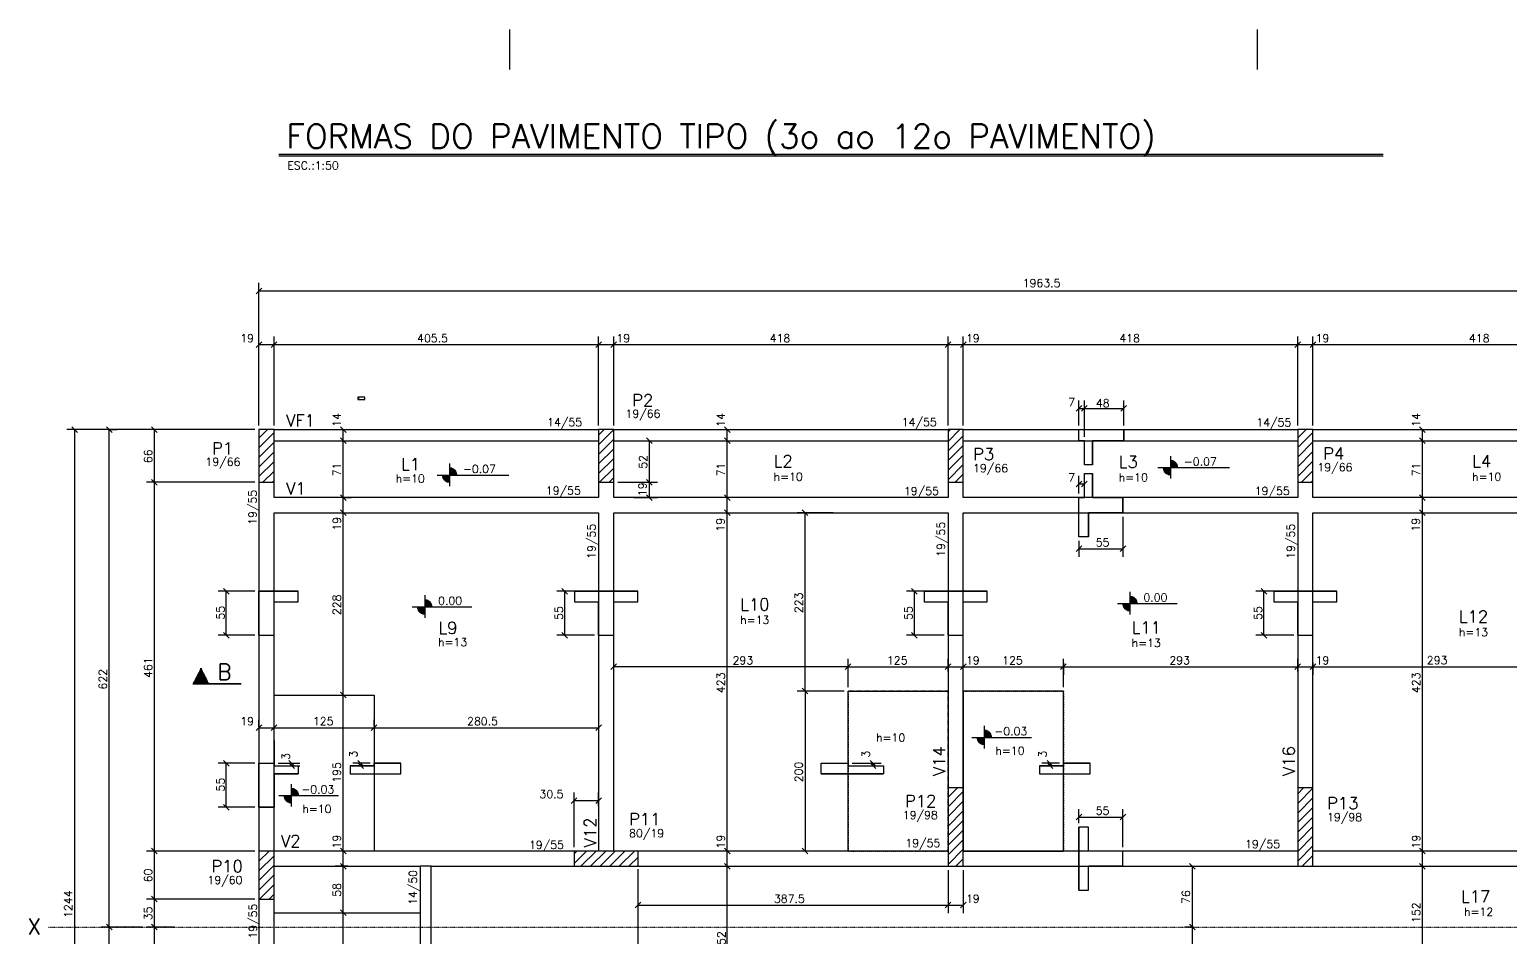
# Model space of a CAD drawing. Extents: x 1383 to 5399, y 2075 to 3983.
# Drawn here: x 1383 to 3234, y 2848 to 3983 of the extents above; entities that cross this region are included whole.
import ezdxf

# ---------------------------------------------------------------- set-up
doc = ezdxf.new("R2010")
doc.units = 0
doc.header["$MEASUREMENT"] = 0
doc.linetypes.add('ESTILO_TQS_0004', pattern=[2, 0.5, -0.4, 0.1, -0.4, 0.1, -0.5])
for name, color, linetype in [('1', 1, 'CONTINUOUS'), ('2', 2, 'CONTINUOUS'), ('3', 3, 'CONTINUOUS'), ('4', 4, 'CONTINUOUS'), ('6', 6, 'CONTINUOUS'), ('7', 7, 'CONTINUOUS'), ('8', 8, 'CONTINUOUS'), ('9', 9, 'CONTINUOUS')]:
    doc.layers.add(name, color=color, linetype=linetype)
doc.styles.get("Standard").update_dxf_attribs({"font": 'ROMANS.SHX'})

msp = doc.modelspace()

# ---------------------------------------------------------------- linework, layer by layer
at = {"layer": '1', "linetype": 'Continuous'}
for p, q in [((1596.040864, 3184.361899), (1597.799815, 3184.361899)), ((1647.265566, 3165.215797), (1586.467816, 3165.215797)), ((1586.608864, 3165.302748), (1647.265566, 3165.302748)), ((1587.265564, 3166.8113), (1606.411708, 3166.8113)), ((1588.063313, 3168.406797), (1605.613912, 3168.406797)), ((1588.861061, 3170.0023), (1604.816164, 3170.0023)), ((1589.658863, 3171.597797), (1604.018415, 3171.597797)), ((1590.456612, 3173.193348), (1603.220667, 3173.193348)), ((1591.254361, 3174.788845), (1602.422918, 3174.788845)), ((1592.052115, 3176.384348), (1601.625157, 3176.384348)), ((1592.849864, 3177.979845), (1600.827409, 3177.979845)), ((1593.647612, 3179.575348), (1600.02966, 3179.575348)), ((1594.445361, 3181.170845), (1599.231912, 3181.170845)), ((1595.243115, 3182.766396), (1598.434163, 3182.766396))]:
    msp.add_line(p, q, dxfattribs=at)
msp.add_lwpolyline([(1792.855558, 3520.911927), (1801.800234, 3520.911927), (1801.800234, 3523.775685), (1792.855558, 3523.775685), (1792.855558, 3520.911927)], dxfattribs=at)
at = {"layer": '2', "linetype": 'Continuous'}
for p, q in [((1665.740966, 3653.006525), (1672.812034, 3660.077593)), ((1665.740966, 3585.746104), (1672.812034, 3592.817172)), ((1684.740966, 3585.746104), (1691.812034, 3592.817172)), ((1684.740966, 3585.746104), (1691.812034, 3592.817172)), ((2090.240966, 3585.746104), (2097.312034, 3592.817172)), ((2090.240966, 3585.746104), (2097.312034, 3592.817172)), ((2109.240966, 3585.746104), (2116.312034, 3592.817172)), ((2109.240966, 3585.746104), (2116.312034, 3592.817172)), ((2527.240966, 3585.746104), (2534.312034, 3592.817172)), ((2527.240966, 3585.746104), (2534.312034, 3592.817172)), ((2546.240966, 3585.746104), (2553.312034, 3592.817172)), ((2546.240966, 3585.746104), (2553.312034, 3592.817172)), ((2964.240966, 3585.746104), (2971.312034, 3592.817172)), ((2964.240966, 3585.746104), (2971.312034, 3592.817172)), ((2983.240966, 3585.746104), (2990.312034, 3592.817172)), ((2983.240966, 3585.746104), (2990.312034, 3592.817172)), ((2690.656317, 3506.056619), (2697.727385, 3513.127687)), ((2697.656317, 3506.056619), (2704.727385, 3513.127687)), ((2697.656317, 3506.056619), (2704.727385, 3513.127687)), ((2697.656317, 3506.056619), (2704.727385, 3513.127687)), ((2746.656317, 3506.056619), (2753.727385, 3513.127687)), ((1442.706395, 3479.650966), (1435.635328, 3486.722034)), ((1485.790733, 3479.650966), (1478.719665, 3486.722034)), ((1542.236067, 3479.650966), (1535.164999, 3486.722034)), ((1778.147856, 3479.650966), (1771.076788, 3486.722034)), ((2258.206529, 3479.650966), (2251.135461, 3486.722034)), ((3127.23833, 3479.650966), (3120.167263, 3486.722034)), ((1778.147856, 3465.650966), (1771.076788, 3472.722034)), ((1778.147856, 3465.650966), (1771.076788, 3472.722034)), ((2160.915074, 3465.650966), (2153.844006, 3472.722034)), ((2258.206529, 3465.650966), (2251.135461, 3472.722034)), ((2258.206529, 3465.650966), (2251.135461, 3472.722034)), ((3127.23833, 3465.650966), (3120.167263, 3472.722034)), ((3127.23833, 3465.650966), (3120.167263, 3472.722034)), ((1542.236067, 3413.650966), (1535.164999, 3420.722034)), ((1542.236067, 3413.650966), (1535.164999, 3420.722034)), ((2160.915074, 3413.650966), (2153.844006, 3420.722034)), ((2160.915074, 3413.650966), (2153.844006, 3420.722034)), ((2690.656317, 3411.638905), (2697.727385, 3418.709973)), ((2697.656317, 3411.638905), (2704.727385, 3418.709973)), ((1778.147856, 3394.650966), (1771.076788, 3401.722034)), ((1778.147856, 3394.650966), (1771.076788, 3401.722034)), ((2160.915074, 3394.650966), (2153.844006, 3401.722034)), ((2258.206529, 3394.650966), (2251.135461, 3401.722034)), ((2258.206529, 3394.650966), (2251.135461, 3401.722034)), ((3127.23833, 3394.650966), (3120.167263, 3401.722034)), ((3127.23833, 3394.650966), (3120.167263, 3401.722034)), ((1778.147856, 3375.650966), (1771.076788, 3382.722034)), ((1778.147856, 3375.650966), (1771.076788, 3382.722034)), ((1778.147856, 3375.650966), (1771.076788, 3382.722034)), ((2258.206529, 3375.650966), (2251.135461, 3382.722034)), ((2258.206529, 3375.650966), (2251.135461, 3382.722034)), ((2355.534282, 3375.650966), (2348.463214, 3382.722034)), ((3127.23833, 3375.650966), (3120.167263, 3382.722034)), ((3127.23833, 3375.650966), (3120.167263, 3382.722034)), ((2690.656317, 3330.535345), (2697.727385, 3337.606412)), ((2745.656317, 3330.535345), (2752.727385, 3337.606412)), ((1631.999157, 3277.414421), (1624.928089, 3284.485489)), ((2055.134486, 3277.414421), (2048.063419, 3284.485489)), ((2492.134486, 3277.414421), (2485.063419, 3284.485489)), ((2929.134486, 3277.414421), (2922.063419, 3284.485489)), ((1631.999157, 3222.414421), (1624.928089, 3229.485489)), ((2055.134486, 3222.414421), (2048.063419, 3229.485489)), ((2492.134486, 3222.414421), (2485.063419, 3229.485489)), ((2929.134486, 3222.414421), (2922.063419, 3229.485489)), ((2116.312034, 3190.164136), (2109.240966, 3183.093068)), ((2402.240966, 3183.093068), (2409.312034, 3190.164136)), ((2409.312034, 3190.164136), (2402.240966, 3183.093068)), ((2527.240966, 3183.093068), (2534.312034, 3190.164136)), ((2527.240966, 3183.093068), (2534.312034, 3190.164136)), ((2546.240966, 3183.093068), (2553.312034, 3190.164136)), ((2546.240966, 3183.093068), (2553.312034, 3190.164136)), ((2671.240966, 3183.093068), (2678.312034, 3190.164136)), ((2671.240966, 3183.093068), (2678.312034, 3190.164136)), ((2964.240966, 3183.093068), (2971.312034, 3190.164136)), ((2964.240966, 3183.093068), (2971.312034, 3190.164136)), ((2964.240966, 3183.093068), (2971.312034, 3190.164136)), ((2983.240966, 3183.093068), (2990.312034, 3190.164136)), ((2983.240966, 3183.093068), (2990.312034, 3190.164136)), ((2983.240966, 3183.093068), (2990.312034, 3190.164136)), ((2983.240966, 3183.093068), (2990.312034, 3190.164136)), ((1778.147856, 3147.650966), (1771.076788, 3154.722034)), ((1778.147856, 3147.650966), (1771.076788, 3154.722034)), ((2348.463214, 3159.722034), (2355.534282, 3152.650966)), ((2355.534282, 3152.650966), (2348.463214, 3159.722034)), ((1665.740966, 3106.960773), (1672.812034, 3114.03184)), ((1684.740966, 3106.960773), (1691.812034, 3114.03184)), ((1684.740966, 3106.960773), (1691.812034, 3114.03184)), ((1809.740966, 3106.960773), (1816.812034, 3114.03184)), ((1809.740966, 3106.960773), (1816.812034, 3114.03184)), ((2090.240966, 3106.960773), (2097.312034, 3114.03184)), ((1631.999157, 3062.466848), (1624.928089, 3069.537915)), ((1706.710539, 3069.537915), (1713.781607, 3062.466848)), ((1706.710539, 3066.537915), (1713.781607, 3059.466848)), ((1792.928968, 3069.537915), (1800.000036, 3062.466848)), ((1792.928968, 3066.537915), (1800.000036, 3059.466848)), ((2433.408172, 3069.537915), (2440.47924, 3062.466848)), ((2433.408172, 3066.537915), (2440.47924, 3059.466848)), ((2654.428968, 3069.537915), (2661.500036, 3062.466848)), ((2654.428968, 3066.537915), (2661.500036, 3059.466848)), ((2059.740966, 3015.822901), (2066.812034, 3022.893968)), ((2090.240966, 3015.822901), (2097.312034, 3022.893968)), ((1631.999157, 3007.466848), (1624.928089, 3014.537915)), ((2690.656317, 2995.185182), (2697.727385, 3002.25625)), ((2745.656317, 2995.185182), (2752.727385, 3002.25625)), ((1542.236067, 2952.650966), (1535.164999, 2959.722034)), ((1542.236067, 2952.650966), (1535.164999, 2959.722034)), ((1778.147856, 2952.650966), (1771.076788, 2959.722034)), ((1778.147856, 2952.650966), (1771.076788, 2959.722034)), ((1778.147856, 2952.650966), (1771.076788, 2959.722034)), ((2258.206529, 2952.650966), (2251.135461, 2959.722034)), ((2258.206529, 2952.650966), (2251.135461, 2959.722034)), ((2348.463214, 2959.722034), (2355.534282, 2952.650966)), ((3127.23833, 2952.650966), (3120.167263, 2959.722034)), ((3127.23833, 2952.650966), (3120.167263, 2959.722034)), ((1778.147856, 2933.650966), (1771.076788, 2940.722034)), ((1778.147856, 2933.650966), (1771.076788, 2940.722034)), ((1778.147856, 2933.650966), (1771.076788, 2940.722034)), ((1778.147856, 2933.650966), (1771.076788, 2940.722034)), ((2258.206529, 2933.650966), (2251.135461, 2940.722034)), ((2258.206529, 2933.650966), (2251.135461, 2940.722034)), ((2839.606855, 2933.650966), (2832.535787, 2940.722034)), ((3127.23833, 2933.650966), (3120.167263, 2940.722034)), ((3127.23833, 2933.650966), (3120.167263, 2940.722034)), ((1542.236067, 2892.650966), (1535.164999, 2899.722034)), ((2139.740966, 2885.160857), (2146.812034, 2892.231925)), ((2139.740966, 2885.160857), (2146.812034, 2892.231925)), ((2527.240966, 2885.160857), (2534.312034, 2892.231925)), ((2527.240966, 2885.160857), (2534.312034, 2892.231925)), ((2546.240966, 2885.160857), (2553.312034, 2892.231925)), ((1778.147856, 2875.650966), (1771.076788, 2882.722034)), ((1778.147856, 2875.650966), (1771.076788, 2882.722034)), ((1485.790733, 2857.650966), (1478.719665, 2864.722034)), ((1485.790733, 2857.650966), (1478.719665, 2864.722034)), ((1542.236067, 2857.650966), (1535.164999, 2864.722034)), ((1542.236067, 2857.650966), (1535.164999, 2864.722034)), ((2839.606855, 2857.650966), (2832.535787, 2864.722034)), ((2839.606855, 2857.650966), (2832.535787, 2864.722034))]:
    msp.add_line(p, q, dxfattribs=at)
at = {"layer": '3', "linetype": 'Continuous'}
for p, q in [((1982.539506, 3983.090475), (1982.539506, 3933.090975)), ((2917.023615, 3983.090475), (2917.023615, 3933.090975)), ((1669.2765, 3472.398792), (1680.064208, 3483.1865)), ((1688.2765, 3483.1865), (2093.7765, 3483.1865)), ((2093.7765, 3464.149442), (2112.7765, 3483.1865)), ((2093.7765, 3476.170257), (2100.792743, 3483.1865)), ((2112.7765, 3483.1865), (2530.7765, 3483.1865)), ((2530.7765, 3468.400092), (2545.562908, 3483.1865)), ((2530.7765, 3480.420907), (2533.542093, 3483.1865)), ((2549.7765, 3483.1865), (2967.7765, 3483.1865)), ((2967.7765, 3472.650742), (2978.312258, 3483.1865)), ((2986.7765, 3483.1865), (3404.7765, 3483.1865)), ((1669.2765, 3460.377977), (1688.2765, 3479.377977)), ((1669.2765, 3448.357161), (1688.2765, 3467.357161)), ((1688.2765, 3469.1865), (2093.7765, 3469.1865)), ((2093.7765, 3452.128627), (2112.7765, 3471.128627)), ((2112.7765, 3469.1865), (2530.7765, 3469.1865)), ((2530.7765, 3456.379277), (2549.7765, 3475.379277)), ((2530.7765, 3444.358461), (2549.7765, 3463.358461)), ((2549.7765, 3469.1865), (2967.7765, 3469.1865)), ((2967.7765, 3460.629926), (2986.7765, 3479.629926)), ((2967.7765, 3448.609111), (2986.7765, 3467.609111)), ((2986.7765, 3469.1865), (3404.7765, 3469.1865)), ((1669.2765, 3436.336346), (1688.2765, 3455.336346)), ((1669.2765, 3424.315531), (1688.2765, 3443.315531)), ((2093.7765, 3440.107811), (2112.7765, 3459.107811)), ((2093.7765, 3428.086996), (2112.7765, 3447.086996)), ((2530.7765, 3432.337646), (2549.7765, 3451.337646)), ((2808.678804, 3450.044218), (2808.678804, 3421.83525)), ((2808.678804, 3444.939834), (2808.678804, 3426.189834)), ((2808.678804, 3444.484324), (2811.565647, 3444.484324)), ((2808.678804, 3443.889687), (2812.990151, 3443.889687)), ((2808.678804, 3443.29505), (2813.982997, 3443.29505)), ((2967.7765, 3436.588296), (2986.7765, 3455.588296)), ((2967.7765, 3424.567481), (2986.7765, 3443.567481)), ((1674.168284, 3417.1865), (1688.2765, 3431.294716)), ((1891.907015, 3426.283551), (1981.515491, 3426.283551)), ((1907.55054, 3425.68895), (1898.17554, 3425.68895)), ((1898.175576, 3426.283551), (1916.925576, 3426.283551)), ((1907.55054, 3425.094313), (1898.251286, 3425.094313)), ((1907.55054, 3424.499676), (1898.346808, 3424.499676)), ((1907.550576, 3440.762935), (1907.550576, 3412.553967)), ((1907.550576, 3435.658551), (1907.550576, 3416.908551)), ((1907.550576, 3435.20304), (1910.43742, 3435.20304)), ((1907.550576, 3434.608404), (1911.861923, 3434.608404)), ((1907.550576, 3434.013767), (1912.85477, 3434.013767)), ((1907.550576, 3433.419121), (1913.631215, 3433.419121)), ((1907.550576, 3432.824529), (1914.26672, 3432.824529)), ((1907.550576, 3432.229892), (1914.798477, 3432.229892)), ((1907.550576, 3431.635246), (1915.24798, 3431.635246)), ((1907.550576, 3431.04061), (1915.628996, 3431.04061)), ((1907.550576, 3430.445973), (1915.950861, 3430.445973)), ((1907.550576, 3429.851336), (1916.220155, 3429.851336)), ((1907.550576, 3429.256699), (1916.441634, 3429.256699)), ((1907.550576, 3428.662098), (1916.618839, 3428.662098)), ((1907.550576, 3428.067461), (1916.754272, 3428.067461)), ((1907.550576, 3427.472825), (1916.849831, 3427.472825)), ((1907.550576, 3426.878188), (1916.925576, 3426.878188)), ((2094.896819, 3417.1865), (2112.7765, 3435.066181)), ((2530.7765, 3420.316831), (2549.7765, 3439.316831)), ((2539.666985, 3417.1865), (2549.7765, 3427.296015)), ((2793.035242, 3435.564834), (2882.643718, 3435.564834)), ((2808.678768, 3434.970233), (2799.303768, 3434.970233)), ((2799.303804, 3435.564834), (2818.053804, 3435.564834)), ((2808.678768, 3434.375596), (2799.379513, 3434.375596)), ((2808.678768, 3433.78096), (2799.475036, 3433.78096)), ((2808.678768, 3433.186323), (2799.610505, 3433.186323)), ((2808.678768, 3432.591722), (2799.78771, 3432.591722)), ((2808.678768, 3431.997049), (2800.009189, 3431.997049)), ((2808.678768, 3431.402448), (2800.278483, 3431.402448)), ((2808.678768, 3430.807811), (2800.600348, 3430.807811)), ((2808.678768, 3430.213175), (2800.981364, 3430.213175)), ((2808.678768, 3429.618538), (2801.430903, 3429.618538)), ((2808.678768, 3429.023937), (2801.962624, 3429.023937)), ((2808.678768, 3428.429255), (2802.598129, 3428.429255)), ((2808.678768, 3427.834654), (2803.374574, 3427.834654)), ((2808.678768, 3427.240017), (2804.367421, 3427.240017)), ((2808.678768, 3426.645381), (2805.79196, 3426.645381)), ((2808.678804, 3442.700404), (2814.759443, 3442.700404)), ((2808.678804, 3442.105812), (2815.394948, 3442.105812)), ((2808.678804, 3441.511175), (2815.926705, 3441.511175)), ((2808.678804, 3440.91653), (2816.376207, 3440.91653)), ((2808.678804, 3440.321893), (2816.757224, 3440.321893)), ((2808.678804, 3439.727256), (2817.079089, 3439.727256)), ((2808.678804, 3439.132619), (2817.348383, 3439.132619)), ((2808.678804, 3438.537982), (2817.569862, 3438.537982)), ((2808.678804, 3437.943381), (2817.747066, 3437.943381)), ((2808.678804, 3437.348745), (2817.8825, 3437.348745)), ((2808.678804, 3436.754108), (2817.978058, 3436.754108)), ((2808.678804, 3436.159471), (2818.053804, 3436.159471)), ((2972.416335, 3417.1865), (2986.7765, 3431.546665)), ((1686.1891, 3417.1865), (1688.2765, 3419.2739)), ((1907.55054, 3423.90504), (1898.482278, 3423.90504)), ((1907.55054, 3423.310439), (1898.659482, 3423.310439)), ((1907.55054, 3422.715766), (1898.880961, 3422.715766)), ((1907.55054, 3422.121165), (1899.150255, 3422.121165)), ((1907.55054, 3421.526528), (1899.47212, 3421.526528)), ((1907.55054, 3420.931891), (1899.853137, 3420.931891)), ((1907.55054, 3420.337255), (1900.302675, 3420.337255)), ((1907.55054, 3419.742654), (1900.834396, 3419.742654)), ((1907.55054, 3419.147972), (1901.469901, 3419.147972)), ((1907.55054, 3418.553371), (1902.246347, 3418.553371)), ((1907.55054, 3417.958734), (1903.239193, 3417.958734)), ((1907.55054, 3417.364097), (1904.663732, 3417.364097)), ((2106.917634, 3417.1865), (2112.7765, 3423.045366)), ((2984.43715, 3417.1865), (2986.7765, 3419.52585)), ((2758.053622, 3280.102924), (2758.053622, 3251.893956)), ((1860.840999, 3261.476625), (1935.612319, 3261.476625)), ((1876.484524, 3260.882024), (1867.109524, 3260.882024)), ((1867.10956, 3261.476625), (1885.85956, 3261.476625)), ((1876.484524, 3260.287387), (1867.18527, 3260.287387)), ((1876.484524, 3259.692751), (1867.280792, 3259.692751)), ((1876.484524, 3259.098114), (1867.416262, 3259.098114)), ((1876.484524, 3258.503513), (1867.593466, 3258.503513)), ((1876.484524, 3257.90884), (1867.814945, 3257.90884)), ((1876.48456, 3275.956009), (1876.48456, 3247.747041)), ((1876.48456, 3270.851625), (1876.48456, 3252.101625)), ((1876.48456, 3270.396115), (1879.371404, 3270.396115)), ((1876.48456, 3269.801478), (1880.795907, 3269.801478)), ((1876.48456, 3269.206841), (1881.788753, 3269.206841)), ((1876.48456, 3268.612195), (1882.565199, 3268.612195)), ((1876.48456, 3268.017603), (1883.200704, 3268.017603)), ((1876.48456, 3267.422966), (1883.732461, 3267.422966)), ((1876.48456, 3266.828321), (1884.181963, 3266.828321)), ((1876.48456, 3266.233684), (1884.56298, 3266.233684)), ((1876.48456, 3265.639047), (1884.884845, 3265.639047)), ((1876.48456, 3265.04441), (1885.154139, 3265.04441)), ((1876.48456, 3264.449774), (1885.375618, 3264.449774)), ((1876.48456, 3263.855173), (1885.552823, 3263.855173)), ((1876.48456, 3263.260536), (1885.688256, 3263.260536)), ((1876.48456, 3262.665899), (1885.783814, 3262.665899)), ((1876.48456, 3262.071262), (1885.85956, 3262.071262)), ((2742.410061, 3265.62354), (2817.181382, 3265.62354)), ((2758.053587, 3265.028939), (2748.678587, 3265.028939)), ((2748.678622, 3265.62354), (2767.428622, 3265.62354)), ((2758.053587, 3264.434302), (2748.754332, 3264.434302)), ((2758.053587, 3263.839665), (2748.849855, 3263.839665)), ((2758.053587, 3263.245028), (2748.985324, 3263.245028)), ((2758.053587, 3262.650427), (2749.162529, 3262.650427)), ((2758.053587, 3262.055755), (2749.384008, 3262.055755)), ((2758.053587, 3261.461154), (2749.653301, 3261.461154)), ((2758.053587, 3260.866517), (2749.975166, 3260.866517)), ((2758.053587, 3260.27188), (2750.356183, 3260.27188)), ((2758.053587, 3259.677243), (2750.805721, 3259.677243)), ((2758.053587, 3259.082642), (2751.337442, 3259.082642)), ((2758.053587, 3258.487961), (2751.972947, 3258.487961)), ((2758.053587, 3257.89336), (2752.749393, 3257.89336)), ((2758.053622, 3274.99854), (2758.053622, 3256.24854)), ((2758.053622, 3274.543029), (2760.940466, 3274.543029)), ((2758.053622, 3273.948392), (2762.364969, 3273.948392)), ((2758.053622, 3273.353756), (2763.357816, 3273.353756)), ((2758.053622, 3272.75911), (2764.134262, 3272.75911)), ((2758.053622, 3272.164518), (2764.769766, 3272.164518)), ((2758.053622, 3271.569881), (2765.301523, 3271.569881)), ((2758.053622, 3270.975235), (2765.751026, 3270.975235)), ((2758.053622, 3270.380598), (2766.132042, 3270.380598)), ((2758.053622, 3269.785962), (2766.453908, 3269.785962)), ((2758.053622, 3269.191325), (2766.723201, 3269.191325)), ((2758.053622, 3268.596688), (2766.94468, 3268.596688)), ((2758.053622, 3268.002087), (2767.121885, 3268.002087)), ((2758.053622, 3267.40745), (2767.257319, 3267.40745)), ((2758.053622, 3266.812813), (2767.352877, 3266.812813)), ((2758.053622, 3266.218177), (2767.428622, 3266.218177)), ((1876.484524, 3257.314239), (1868.084239, 3257.314239)), ((1876.484524, 3256.719602), (1868.406104, 3256.719602)), ((1876.484524, 3256.124966), (1868.787121, 3256.124966)), ((1876.484524, 3255.530329), (1869.236659, 3255.530329)), ((1876.484524, 3254.935728), (1869.76838, 3254.935728)), ((1876.484524, 3254.341046), (1870.403885, 3254.341046)), ((1876.484524, 3253.746445), (1871.180331, 3253.746445)), ((1876.484524, 3253.151808), (1872.173177, 3253.151808)), ((1876.484524, 3252.557172), (1873.597716, 3252.557172)), ((2758.053587, 3257.298723), (2753.74224, 3257.298723)), ((2758.053587, 3256.704086), (2755.166779, 3256.704086)), ((2576.011212, 3112.743826), (2576.011212, 3084.534858)), ((2560.367651, 3098.264442), (2635.138972, 3098.264442)), ((2576.011177, 3097.669841), (2566.636177, 3097.669841)), ((2566.636212, 3098.264442), (2585.386212, 3098.264442)), ((2576.011177, 3097.075204), (2566.711922, 3097.075204)), ((2576.011177, 3096.480567), (2566.807445, 3096.480567)), ((2576.011177, 3095.88593), (2566.942914, 3095.88593)), ((2576.011177, 3095.291329), (2567.120119, 3095.291329)), ((2576.011177, 3094.696657), (2567.341598, 3094.696657)), ((2576.011177, 3094.102056), (2567.610891, 3094.102056)), ((2576.011177, 3093.507419), (2567.932756, 3093.507419)), ((2576.011177, 3092.912782), (2568.313773, 3092.912782)), ((2576.011177, 3092.318145), (2568.763311, 3092.318145)), ((2576.011177, 3091.723544), (2569.295033, 3091.723544)), ((2576.011177, 3091.128863), (2569.930537, 3091.128863)), ((2576.011212, 3107.639442), (2576.011212, 3088.889442)), ((2576.011212, 3107.183931), (2578.898056, 3107.183931)), ((2576.011212, 3106.589294), (2580.322559, 3106.589294)), ((2576.011212, 3105.994658), (2581.315406, 3105.994658)), ((2576.011212, 3105.400012), (2582.091852, 3105.400012)), ((2576.011212, 3104.80542), (2582.727356, 3104.80542)), ((2576.011212, 3104.210783), (2583.259113, 3104.210783)), ((2576.011212, 3103.616137), (2583.708616, 3103.616137)), ((2576.011212, 3103.0215), (2584.089633, 3103.0215)), ((2576.011212, 3102.426864), (2584.411498, 3102.426864)), ((2576.011212, 3101.832227), (2584.680791, 3101.832227)), ((2576.011212, 3101.23759), (2584.90227, 3101.23759)), ((2576.011212, 3100.642989), (2585.079475, 3100.642989)), ((2576.011212, 3100.048352), (2585.214909, 3100.048352)), ((2576.011212, 3099.453715), (2585.310467, 3099.453715)), ((2576.011212, 3098.859079), (2585.386212, 3098.859079)), ((2576.011177, 3090.534262), (2570.706983, 3090.534262)), ((2576.011177, 3089.939625), (2571.69983, 3089.939625)), ((2576.011177, 3089.344988), (2573.124369, 3089.344988)), ((1709.765256, 3040.016609), (1709.765256, 3011.807641)), ((1694.121695, 3025.537225), (1768.893016, 3025.537225)), ((1709.765221, 3024.942624), (1700.390221, 3024.942624)), ((1700.390256, 3025.537225), (1719.140256, 3025.537225)), ((1709.765221, 3024.347987), (1700.465966, 3024.347987)), ((1709.765221, 3023.753351), (1700.561489, 3023.753351)), ((1709.765221, 3023.158714), (1700.696958, 3023.158714)), ((1709.765221, 3022.564113), (1700.874163, 3022.564113)), ((1709.765221, 3021.96944), (1701.095642, 3021.96944)), ((1709.765221, 3021.374839), (1701.364935, 3021.374839)), ((1709.765221, 3020.780202), (1701.6868, 3020.780202)), ((1709.765221, 3020.185565), (1702.067817, 3020.185565)), ((1709.765221, 3019.590929), (1702.517355, 3019.590929)), ((1709.765221, 3018.996328), (1703.049077, 3018.996328)), ((1709.765221, 3018.401646), (1703.684581, 3018.401646)), ((1709.765221, 3017.807045), (1704.461027, 3017.807045)), ((1709.765221, 3017.212408), (1705.453874, 3017.212408)), ((1709.765256, 3034.912225), (1709.765256, 3016.162225)), ((1709.765256, 3034.456715), (1712.6521, 3034.456715)), ((1709.765256, 3033.862078), (1714.076603, 3033.862078)), ((1709.765256, 3033.267441), (1715.06945, 3033.267441)), ((1709.765256, 3032.672795), (1715.845896, 3032.672795)), ((1709.765256, 3032.078203), (1716.4814, 3032.078203)), ((1709.765256, 3031.483566), (1717.013157, 3031.483566)), ((1709.765256, 3030.888921), (1717.46266, 3030.888921)), ((1709.765256, 3030.294284), (1717.843677, 3030.294284)), ((1709.765256, 3029.699647), (1718.165542, 3029.699647)), ((1709.765256, 3029.10501), (1718.434835, 3029.10501)), ((1709.765256, 3028.510373), (1718.656314, 3028.510373)), ((1709.765256, 3027.915772), (1718.833519, 3027.915772)), ((1709.765256, 3027.321136), (1718.968953, 3027.321136)), ((1709.765256, 3026.726499), (1719.064511, 3026.726499)), ((1709.765256, 3026.131862), (1719.140256, 3026.131862)), ((2530.7765, 3023.629926), (2542.333074, 3035.1865)), ((2530.7765, 3011.609111), (2549.7765, 3030.609111)), ((2530.7765, 2999.588296), (2549.7765, 3018.588296)), ((2967.7765, 3027.880576), (2975.082424, 3035.1865)), ((2967.7765, 3015.859761), (2986.7765, 3034.859761)), ((2967.7765, 3003.838946), (2986.7765, 3022.838946)), ((1709.765221, 3016.617772), (1706.878413, 3016.617772)), ((2530.7765, 2987.567481), (2549.7765, 3006.567481)), ((2967.7765, 2991.818131), (2986.7765, 3010.818131)), ((2967.7765, 2979.797315), (2986.7765, 2998.797315)), ((2530.7765, 2975.546665), (2549.7765, 2994.546665)), ((2530.7765, 2963.52585), (2549.7765, 2982.52585)), ((2967.7765, 2967.7765), (2986.7765, 2986.7765)), ((2530.7765, 2951.505035), (2549.7765, 2970.505035)), ((2967.7765, 2955.755685), (2986.7765, 2974.755685)), ((2967.7765, 2943.734869), (2986.7765, 2962.734869)), ((1669.2765, 2943.48292), (1681.98008, 2956.1865)), ((1669.2765, 2955.503735), (1669.959265, 2956.1865)), ((1669.2765, 2931.462104), (1688.2765, 2950.462104)), ((2063.2765, 2940.796015), (2078.666985, 2956.1865)), ((2063.2765, 2952.816831), (2066.646169, 2956.1865)), ((2071.6878, 2937.1865), (2090.6878, 2956.1865)), ((2083.708615, 2937.1865), (2102.708615, 2956.1865)), ((2095.72943, 2937.1865), (2114.72943, 2956.1865)), ((2107.750246, 2937.1865), (2126.750246, 2956.1865)), ((2119.771061, 2937.1865), (2138.771061, 2956.1865)), ((2131.791876, 2937.1865), (2143.2765, 2948.671124)), ((2530.7765, 2939.48422), (2549.7765, 2958.48422)), ((2540.499596, 2937.1865), (2549.7765, 2946.463404)), ((2973.248946, 2937.1865), (2986.7765, 2950.714054)), ((1669.2765, 2919.441289), (1688.2765, 2938.441289)), ((1669.2765, 2907.420474), (1688.2765, 2926.420474)), ((2985.269761, 2937.1865), (2986.7765, 2938.693239)), ((1670.063341, 2896.1865), (1688.2765, 2914.399659)), ((1682.084157, 2896.1865), (1688.2765, 2902.378843))]:
    msp.add_line(p, q, dxfattribs=at)
for points in [[(1669.2765, 3417.1865), (1669.2765, 3388.6865)], [(1688.2765, 3398.1865), (1688.2765, 3417.1865)], [(2093.7765, 3417.1865), (2093.7765, 3398.1865)], [(2112.7765, 3398.1865), (2112.7765, 3417.1865)], [(2530.7765, 3417.1865), (2530.7765, 3398.1865)], [(2549.7765, 3398.1865), (2549.7765, 3417.1865)], [(2967.7765, 3417.1865), (2967.7765, 3398.1865)], [(2986.7765, 3398.1865), (2986.7765, 3417.1865)], [(1669.2765, 3388.6865), (1669.2765, 2956.1865)], [(2093.7765, 3398.1865), (1688.2765, 3398.1865)], [(2530.7765, 3398.1865), (2112.7765, 3398.1865)], [(2967.7765, 3398.1865), (2549.7765, 3398.1865)], [(3404.7765, 3398.1865), (2986.7765, 3398.1865)], [(1688.2765, 3379.1865), (2093.7765, 3379.1865)], [(1688.2765, 2956.1865), (1688.2765, 3379.1865)], [(2093.7765, 3379.1865), (2093.7765, 2956.1865)], [(2112.7765, 3379.1865), (2530.7765, 3379.1865)], [(2112.7765, 2956.1865), (2112.7765, 3379.1865)], [(2530.7765, 3379.1865), (2530.7765, 3035.1865)], [(2549.7765, 3379.1865), (2967.7765, 3379.1865)], [(2549.7765, 3035.1865), (2549.7765, 3379.1865)], [(2967.7765, 3379.1865), (2967.7765, 3035.1865)], [(2986.7765, 3379.1865), (3404.7765, 3379.1865)], [(2986.7765, 3035.1865), (2986.7765, 3379.1865)], [(1877.7765, 2956.1865), (1688.2765, 2956.1865)], [(2063.2765, 2956.1865), (1877.7765, 2956.1865)], [(2530.7765, 2956.1865), (2143.2765, 2956.1865)], [(2967.7765, 2956.1865), (2549.7765, 2956.1865)], [(3404.7765, 2956.1865), (2986.7765, 2956.1865)], [(1688.2765, 2937.1865), (1870.7765, 2937.1865)], [(1870.7765, 2937.1865), (1870.7765, 2766.1865)], [(1884.7765, 2937.1865), (1870.7765, 2937.1865)], [(1884.7765, 2937.1865), (2063.2765, 2937.1865)], [(1884.7765, 2785.1865), (1884.7765, 2937.1865)], [(2143.2765, 2937.1865), (2530.7765, 2937.1865)], [(2549.7765, 2937.1865), (2967.7765, 2937.1865)], [(2986.7765, 2937.1865), (3404.7765, 2937.1865)], [(1669.2765, 2896.1865), (1669.2765, 2576.1865)], [(1688.2765, 2576.1865), (1688.2765, 2896.1865)]]:
    msp.add_lwpolyline(points, dxfattribs=at)
at = {"layer": '3', "linetype": 'ESTILO_TQS_0004'}
for points in [[(1688.2765, 3151.1865), (1813.2765, 3151.1865), (1813.2765, 2956.1865), (1688.2765, 2956.1865), (1688.2765, 3151.1865)], [(2530.7765, 3156.1865), (2405.7765, 3156.1865), (2405.7765, 2956.1865), (2530.7765, 2956.1865), (2530.7765, 3156.1865)], [(2549.7765, 3156.1865), (2674.7765, 3156.1865), (2674.7765, 2956.1865), (2549.7765, 2956.1865), (2549.7765, 3156.1865)], [(1688.2765, 2879.1865), (1870.7765, 2879.1865), (1870.7765, 2667.1865), (1688.2765, 2667.1865), (1688.2765, 2879.1865)]]:
    msp.add_lwpolyline(points, dxfattribs=at)
at = {"layer": '6', "linetype": 'Continuous'}
for p, q in [((1694.152924, 3827.318098), (3074.607274, 3827.318098)), ((1694.152924, 3825.520058), (3074.607274, 3825.520058)), ((2694.191851, 3469.1865), (2694.191851, 3483.1865)), ((2694.191851, 3483.1865), (2750.191851, 3483.1865)), ((2750.191851, 3469.1865), (2750.191851, 3483.1865)), ((2694.191851, 3469.1865), (2701.191851, 3469.1865)), ((2701.191851, 3439.1865), (2701.191851, 3469.1865)), ((2711.191851, 3439.1865), (2711.191851, 3469.1865)), ((2711.191851, 3469.1865), (2750.191851, 3469.1865)), ((2701.191851, 3398.1865), (2701.191851, 3428.1865)), ((2711.191851, 3398.1865), (2711.191851, 3428.1865)), ((2694.191851, 3379.1865), (2694.191851, 3398.1865)), ((2694.191851, 3398.1865), (2701.191851, 3398.1865)), ((2711.191851, 3398.1865), (2749.191851, 3398.1865)), ((2749.191851, 3379.1865), (2749.191851, 3398.1865)), ((2694.191851, 3349.1865), (2694.191851, 3379.1865)), ((2706.191851, 3349.1865), (2706.191851, 3379.1865)), ((2706.191851, 3379.1865), (2749.191851, 3379.1865)), ((1669.2765, 3280.949955), (1688.2765, 3280.949955)), ((1669.2765, 3268.949955), (1669.2765, 3280.949955)), ((1688.2765, 3280.949955), (1718.2765, 3280.949955)), ((2063.7765, 3280.949955), (2093.7765, 3280.949955)), ((2093.7765, 3280.949955), (2112.7765, 3280.949955)), ((2112.7765, 3280.949955), (2142.7765, 3280.949955)), ((2500.7765, 3280.949955), (2530.7765, 3280.949955)), ((2530.7765, 3280.949955), (2549.7765, 3280.949955)), ((2549.7765, 3280.949955), (2579.7765, 3280.949955)), ((2937.7765, 3280.949955), (2967.7765, 3280.949955)), ((2967.7765, 3280.949955), (2986.7765, 3280.949955)), ((2986.7765, 3280.949955), (3016.7765, 3280.949955)), ((1669.2765, 3225.949955), (1669.2765, 3268.949955)), ((1688.2765, 3225.949955), (1688.2765, 3267.949955)), ((1688.2765, 3267.949955), (1718.2765, 3267.949955)), ((2063.7765, 3267.949955), (2093.7765, 3267.949955)), ((2093.7765, 3225.949955), (2093.7765, 3267.949955)), ((2112.7765, 3225.949955), (2112.7765, 3267.949955)), ((2112.7765, 3267.949955), (2142.7765, 3267.949955)), ((2500.7765, 3267.949955), (2530.7765, 3267.949955)), ((2530.7765, 3225.949955), (2530.7765, 3267.949955)), ((2549.7765, 3225.949955), (2549.7765, 3267.949955)), ((2549.7765, 3267.949955), (2579.7765, 3267.949955)), ((2937.7765, 3267.949955), (2967.7765, 3267.949955)), ((2967.7765, 3225.949955), (2967.7765, 3267.949955)), ((2986.7765, 3225.949955), (2986.7765, 3267.949955)), ((2986.7765, 3267.949955), (3016.7765, 3267.949955)), ((1669.2765, 3225.949955), (1688.2765, 3225.949955)), ((2093.7765, 3225.949955), (2112.7765, 3225.949955)), ((2530.7765, 3225.949955), (2549.7765, 3225.949955)), ((2967.7765, 3225.949955), (2986.7765, 3225.949955)), ((1688.2765, 3094.530036), (1688.2765, 3063.002381)), ((1669.2765, 3066.002381), (1688.2765, 3066.002381)), ((1669.2765, 3054.002381), (1669.2765, 3066.002381)), ((1688.2765, 3066.002381), (1688.2765, 3063.002381)), ((1688.2765, 3063.002381), (1718.2765, 3063.002381)), ((1783.2765, 3063.002381), (1813.2765, 3063.002381)), ((1813.2765, 3066.002381), (1846.807957, 3066.002381)), ((1813.2765, 3063.002381), (1813.2765, 3066.002381)), ((2372.245043, 3066.002381), (2405.7765, 3066.002381)), ((2405.7765, 3063.002381), (2405.7765, 3066.002381)), ((2405.7765, 3063.002381), (2450.131708, 3063.002381)), ((2644.7765, 3063.002381), (2674.7765, 3063.002381)), ((2674.7765, 3066.002381), (2708.307957, 3066.002381)), ((2674.7765, 3063.002381), (2674.7765, 3066.002381)), ((1669.2765, 3011.002381), (1669.2765, 3054.002381)), ((1688.2765, 3053.002381), (1718.2765, 3053.002381)), ((1688.2765, 3053.002381), (1688.2765, 3011.002381)), ((1783.2765, 3053.002381), (1846.807957, 3053.002381)), ((2372.245043, 3053.002381), (2450.131708, 3053.002381)), ((2644.7765, 3053.002381), (2708.307957, 3053.002381)), ((1669.2765, 3011.002381), (1688.2765, 3011.002381)), ((2694.191851, 2956.1865), (2694.191851, 2986.1865)), ((2706.191851, 2956.1865), (2706.191851, 2986.1865)), ((2694.191851, 2937.1865), (2694.191851, 2956.1865)), ((2749.191851, 2956.1865), (2706.191851, 2956.1865)), ((2749.191851, 2937.1865), (2749.191851, 2956.1865)), ((2694.191851, 2907.1865), (2694.191851, 2937.1865)), ((2706.191851, 2907.1865), (2706.191851, 2937.1865)), ((2749.191851, 2937.1865), (2706.191851, 2937.1865))]:
    msp.add_line(p, q, dxfattribs=at)
at = {"layer": '7', "linetype": 'Continuous'}
for points in [[(1669.2765, 3417.1865), (1688.2765, 3417.1865), (1688.2765, 3483.1865), (1669.2765, 3483.1865), (1669.2765, 3417.1865)], [(2093.7765, 3417.1865), (2112.7765, 3417.1865), (2112.7765, 3483.1865), (2093.7765, 3483.1865), (2093.7765, 3417.1865)], [(2530.7765, 3417.1865), (2549.7765, 3417.1865), (2549.7765, 3483.1865), (2530.7765, 3483.1865), (2530.7765, 3417.1865)], [(2967.7765, 3417.1865), (2986.7765, 3417.1865), (2986.7765, 3483.1865), (2967.7765, 3483.1865), (2967.7765, 3417.1865)], [(2530.7765, 2937.1865), (2549.7765, 2937.1865), (2549.7765, 3035.1865), (2530.7765, 3035.1865), (2530.7765, 2937.1865)], [(2967.7765, 2937.1865), (2986.7765, 2937.1865), (2986.7765, 3035.1865), (2967.7765, 3035.1865), (2967.7765, 2937.1865)], [(1669.2765, 2896.1865), (1688.2765, 2896.1865), (1688.2765, 2956.1865), (1669.2765, 2956.1865), (1669.2765, 2896.1865)], [(2063.2765, 2937.1865), (2143.2765, 2937.1865), (2143.2765, 2956.1865), (2063.2765, 2956.1865), (2063.2765, 2937.1865)]]:
    msp.add_lwpolyline(points, dxfattribs=at)
at = {"layer": '8', "linetype": 'Continuous'}
for points in [[(2694.191851, 3483.1865), (2750.191851, 3483.1865), (2750.191851, 3469.1865), (2711.191851, 3469.1865), (2711.191851, 3439.1865), (2701.191851, 3439.1865), (2701.191851, 3469.1865), (2694.191851, 3469.1865), (2694.191851, 3483.1865)], [(2701.191851, 3428.1865), (2711.191851, 3428.1865), (2711.191851, 3398.1865), (2749.191851, 3398.1865), (2749.191851, 3379.1865), (2706.191851, 3379.1865), (2706.191851, 3349.1865), (2694.191851, 3349.1865), (2694.191851, 3398.1865), (2701.191851, 3398.1865), (2701.191851, 3428.1865)], [(1669.2765, 3280.949955), (1669.2765, 3268.949955), (1669.2765, 3225.949955), (1688.2765, 3225.949955), (1688.2765, 3267.949955), (1718.2765, 3267.949955), (1718.2765, 3280.949955), (1669.2765, 3280.949955)], [(2063.7765, 3280.949955), (2063.7765, 3267.949955), (2093.7765, 3267.949955), (2093.7765, 3225.949955), (2112.7765, 3225.949955), (2112.7765, 3267.949955), (2142.7765, 3267.949955), (2142.7765, 3280.949955), (2063.7765, 3280.949955)], [(2500.7765, 3280.949955), (2500.7765, 3267.949955), (2530.7765, 3267.949955), (2530.7765, 3225.949955), (2549.7765, 3225.949955), (2549.7765, 3267.949955), (2579.7765, 3267.949955), (2579.7765, 3280.949955), (2500.7765, 3280.949955)], [(2937.7765, 3280.949955), (2937.7765, 3267.949955), (2967.7765, 3267.949955), (2967.7765, 3225.949955), (2986.7765, 3225.949955), (2986.7765, 3267.949955), (3016.7765, 3267.949955), (3016.7765, 3280.949955), (2937.7765, 3280.949955)], [(1718.2765, 3053.002381), (1688.2765, 3053.002381), (1688.2765, 3011.002381), (1669.2765, 3011.002381), (1669.2765, 3066.002381), (1688.2765, 3066.002381), (1688.2765, 3063.002381), (1718.2765, 3063.002381), (1718.2765, 3053.002381)], [(1783.2765, 3053.002381), (1846.807957, 3053.002381), (1846.807957, 3066.002381), (1813.2765, 3066.002381), (1813.2765, 3063.002381), (1783.2765, 3063.002381), (1783.2765, 3053.002381)], [(2450.131708, 3053.002381), (2372.245043, 3053.002381), (2372.245043, 3066.002381), (2405.7765, 3066.002381), (2405.7765, 3063.002381), (2450.131708, 3063.002381), (2450.131708, 3053.002381)], [(2644.7765, 3053.002381), (2708.307957, 3053.002381), (2708.307957, 3066.002381), (2674.7765, 3066.002381), (2674.7765, 3063.002381), (2644.7765, 3063.002381), (2644.7765, 3053.002381)], [(2694.191851, 2907.1865), (2706.191851, 2907.1865), (2706.191851, 2937.1865), (2749.191851, 2937.1865), (2749.191851, 2956.1865), (2706.191851, 2956.1865), (2706.191851, 2986.1865), (2694.191851, 2986.1865), (2694.191851, 2907.1865)]]:
    msp.add_lwpolyline(points, dxfattribs=at)
at = {"layer": '9', "linetype": 'Continuous'}
for p, q in [((1669.2765, 3594.281638), (1669.2765, 3666.542059)), ((1669.2765, 3656.542059), (3632.7765, 3656.542059)), ((1669.2765, 3488.1865), (1669.2765, 3599.281638)), ((1688.2765, 3488.1865), (1688.2765, 3599.281638)), ((2093.7765, 3488.1865), (2093.7765, 3599.281638)), ((2112.7765, 3488.1865), (2112.7765, 3599.281638)), ((2530.7765, 3488.1865), (2530.7765, 3599.281638)), ((2549.7765, 3488.1865), (2549.7765, 3599.281638)), ((2967.7765, 3488.1865), (2967.7765, 3599.281638)), ((2986.7765, 3488.1865), (2986.7765, 3599.281638)), ((1669.2765, 3589.281638), (1688.2765, 3589.281638)), ((1688.2765, 3589.281638), (2093.7765, 3589.281638)), ((2093.7765, 3589.281638), (2112.7765, 3589.281638)), ((2112.7765, 3589.281638), (2530.7765, 3589.281638)), ((2530.7765, 3589.281638), (2549.7765, 3589.281638)), ((2549.7765, 3589.281638), (2967.7765, 3589.281638)), ((2967.7765, 3589.281638), (2986.7765, 3589.281638)), ((2986.7765, 3589.281638), (3404.7765, 3589.281638)), ((2694.191851, 3488.1865), (2694.191851, 3519.592153)), ((2701.191851, 3474.1865), (2701.191851, 3519.592153)), ((2701.191851, 3497.330531), (2701.191851, 3519.592153)), ((2750.191851, 3488.1865), (2750.191851, 3519.592153)), ((2694.191851, 3509.592153), (2701.191851, 3509.592153)), ((2701.191851, 3509.592153), (2750.191851, 3509.592153)), ((1475.708766, 3483.1865), (1429.170862, 3483.1865)), ((1439.170862, 2239.1865), (1439.170862, 3483.1865)), ((1659.2765, 3483.1865), (1470.708766, 3483.1865)), ((1480.708766, 3483.1865), (1492.255199, 3483.1865)), ((1482.255199, 2861.1865), (1482.255199, 3483.1865)), ((1664.2765, 3483.1865), (1528.700533, 3483.1865)), ((1538.700533, 3417.1865), (1538.700533, 3483.1865)), ((1774.612322, 3469.1865), (1774.612322, 3483.1865)), ((1777.934432, 3483.1865), (1784.612322, 3483.1865)), ((2254.670995, 3469.1865), (2254.670995, 3483.1865)), ((3123.702797, 3469.1865), (3123.702797, 3483.1865)), ((1772.826473, 3469.1865), (1784.612322, 3469.1865)), ((1774.612322, 3398.1865), (1774.612322, 3469.1865)), ((2154.343959, 3469.1865), (2167.37954, 3469.1865)), ((2157.37954, 3417.1865), (2157.37954, 3469.1865)), ((2254.670995, 3398.1865), (2254.670995, 3469.1865)), ((3123.702797, 3398.1865), (3123.702797, 3469.1865)), ((2694.191851, 3403.1865), (2694.191851, 3425.174439)), ((2701.191851, 3408.752803), (2701.191851, 3425.174439)), ((1664.2765, 3417.1865), (1528.700533, 3417.1865)), ((1538.700533, 2956.1865), (1538.700533, 3417.1865)), ((2117.7765, 3417.1865), (2167.37954, 3417.1865)), ((2157.37954, 3398.1865), (2157.37954, 3417.1865)), ((2694.191851, 3415.174439), (2701.191851, 3415.174439)), ((1774.612322, 3379.1865), (1774.612322, 3398.1865)), ((1776.116665, 3398.1865), (1784.612322, 3398.1865)), ((2137.93798, 3398.1865), (2167.37954, 3398.1865)), ((2254.670995, 3379.1865), (2254.670995, 3398.1865)), ((3123.702797, 3379.1865), (3123.702797, 3398.1865)), ((1771.331143, 3379.1865), (1784.612322, 3379.1865)), ((1774.612322, 2956.1865), (1774.612322, 3379.1865)), ((1774.612322, 3151.1865), (1774.612322, 3379.1865)), ((2254.670995, 2956.1865), (2254.670995, 3379.1865)), ((2387.060932, 3379.1865), (2341.998748, 3379.1865)), ((2351.998748, 3156.1865), (2351.998748, 3379.1865)), ((2749.191851, 3374.1865), (2749.191851, 3324.070878)), ((3123.702797, 2956.1865), (3123.702797, 3379.1865)), ((2694.191851, 3344.1865), (2694.191851, 3324.070878)), ((2694.191851, 3334.070878), (2749.191851, 3334.070878)), ((1664.2765, 3280.949955), (1618.463623, 3280.949955)), ((1628.463623, 3225.949955), (1628.463623, 3280.949955)), ((2065.267705, 3280.949955), (2041.598953, 3280.949955)), ((2051.598953, 3225.949955), (2051.598953, 3280.949955)), ((2502.267705, 3280.949955), (2478.598953, 3280.949955)), ((2488.598953, 3225.949955), (2488.598953, 3280.949955)), ((2939.267705, 3280.949955), (2915.598953, 3280.949955)), ((2925.598953, 3225.949955), (2925.598953, 3280.949955)), ((1664.2765, 3225.949955), (1618.463623, 3225.949955)), ((2088.7765, 3225.949955), (2041.598953, 3225.949955)), ((2525.7765, 3225.949955), (2478.598953, 3225.949955)), ((2962.7765, 3225.949955), (2915.598953, 3225.949955)), ((2112.7765, 3167.708026), (2112.7765, 3196.628602)), ((2405.7765, 3186.628602), (2112.7765, 3186.628602)), ((2405.7765, 3161.1865), (2405.7765, 3196.628602)), ((2405.7765, 3166.1865), (2405.7765, 3196.628602)), ((2405.7765, 3186.628602), (2530.7765, 3186.628602)), ((2530.7765, 3180.773937), (2530.7765, 3196.628602)), ((2530.7765, 3186.628602), (2549.7765, 3186.628602)), ((2549.7765, 3190.724047), (2549.7765, 3196.628602)), ((2549.7765, 3186.628602), (2674.7765, 3186.628602)), ((2674.7765, 3161.1865), (2674.7765, 3196.628602)), ((2674.7765, 3191.628602), (2674.7765, 3176.628602)), ((2674.7765, 3186.628602), (2967.7765, 3186.628602)), ((2967.7765, 3180.773937), (2967.7765, 3196.628602)), ((2967.7765, 3191.204131), (2967.7765, 3176.628602)), ((2967.7765, 3186.628602), (2986.7765, 3186.628602)), ((2986.7765, 3190.724047), (2986.7765, 3196.628602)), ((2986.7765, 3191.628602), (2986.7765, 3176.628602)), ((2986.7765, 3186.628602), (3279.7765, 3186.628602)), ((1774.612322, 2956.1865), (1774.612322, 3151.1865)), ((2400.7765, 3156.1865), (2341.998748, 3156.1865)), ((2395.7765, 3156.1865), (2341.998748, 3156.1865)), ((2351.998748, 3156.1865), (2351.998748, 2956.1865)), ((1669.2765, 3111.44974), (1669.2765, 3120.496306)), ((1669.2765, 3110.496306), (1688.2765, 3110.496306)), ((1688.2765, 3112.001544), (1688.2765, 3120.496306)), ((1688.2765, 3110.496306), (1813.2765, 3110.496306)), ((1813.2765, 3112.553349), (1813.2765, 3120.496306)), ((1813.2765, 3110.496306), (2093.7765, 3110.496306)), ((2093.7765, 3109.157557), (2093.7765, 3100.496306)), ((1664.2765, 3066.002381), (1618.463623, 3066.002381)), ((1628.463623, 3011.002381), (1628.463623, 3066.002381)), ((1693.2765, 3066.002381), (1720.246073, 3066.002381)), ((1706.025191, 3063.002381), (1720.246073, 3063.002381)), ((1710.246073, 3066.002381), (1710.246073, 3063.002381)), ((1808.2765, 3066.002381), (1786.464502, 3066.002381)), ((1795.297296, 3063.002381), (1786.464502, 3063.002381)), ((1796.464502, 3066.002381), (1796.464502, 3063.002381)), ((2410.7765, 3066.002381), (2446.943706, 3066.002381)), ((2412.588498, 3063.002381), (2435.7765, 3063.002381)), ((2436.943706, 3063.002381), (2436.943706, 3066.002381)), ((2669.7765, 3066.002381), (2647.964502, 3066.002381)), ((2656.797296, 3063.002381), (2647.964502, 3063.002381)), ((2657.964502, 3066.002381), (2657.964502, 3063.002381)), ((2063.2765, 2961.1865), (2063.2765, 3029.358434)), ((2063.2765, 3019.358434), (2093.7765, 3019.358434)), ((2093.7765, 3012.246898), (2093.7765, 3029.358434)), ((1664.2765, 3011.002381), (1618.463623, 3011.002381)), ((2694.191851, 2991.1865), (2694.191851, 3008.720716)), ((2694.191851, 2998.720716), (2749.191851, 2998.720716)), ((2749.191851, 2961.1865), (2749.191851, 3008.720716)), ((1664.2765, 2956.1865), (1528.700533, 2956.1865)), ((1538.700533, 2896.1865), (1538.700533, 2956.1865)), ((1777.707085, 2956.1865), (1764.612322, 2956.1865)), ((1774.612322, 2937.1865), (1774.612322, 2956.1865)), ((2254.670995, 2937.1865), (2254.670995, 2956.1865)), ((2365.542133, 2956.1865), (2341.998748, 2956.1865)), ((3123.702797, 2937.1865), (3123.702797, 2956.1865)), ((1780.405339, 2937.1865), (1764.612322, 2937.1865)), ((1769.612322, 2937.1865), (1784.612322, 2937.1865)), ((1774.612322, 2879.1865), (1774.612322, 2937.1865)), ((2143.2765, 2790.1865), (2143.2765, 2933.696411)), ((2254.670995, 2785.1865), (2254.670995, 2937.1865)), ((2530.7765, 2932.1865), (2530.7765, 2878.696391)), ((2549.7765, 2932.1865), (2549.7765, 2878.696391)), ((2836.071321, 2861.1865), (2836.071321, 2937.1865)), ((3123.702797, 2785.1865), (3123.702797, 2937.1865)), ((1664.2765, 2896.1865), (1528.700533, 2896.1865)), ((1538.700533, 2861.1865), (1538.700533, 2896.1865)), ((2143.2765, 2888.696391), (2530.7765, 2888.696391)), ((2530.7765, 2888.696391), (2549.7765, 2888.696391)), ((1774.612322, 2766.1865), (1774.612322, 2879.1865)), ((1523.700533, 2861.1865), (1472.255199, 2861.1865)), ((1482.255199, 2239.1865), (1482.255199, 2861.1865)), ((1563.872205, 2861.1865), (1528.700533, 2861.1865)), ((1538.700533, 2576.1865), (1538.700533, 2861.1865)), ((2837.331221, 2861.1865), (2826.071321, 2861.1865)), ((2836.071321, 2785.1865), (2836.071321, 2861.1865))]:
    msp.add_line(p, q, dxfattribs=at)
at = {"layer": '9', "linetype": 'ESTILO_TQS_0004'}
msp.add_line((1406.07657, 2861.1865), (5359.603383, 2861.1865), dxfattribs=at)
at = {"layer": '9', "linetype": 'Continuous'}
for points in [[(1688.2765, 3151.1865), (1813.2765, 3151.1865), (1813.2765, 2956.1865), (1688.2765, 2956.1865), (1688.2765, 3151.1865)], [(2405.7765, 3156.1865), (2530.7765, 3156.1865), (2530.7765, 2956.1865), (2405.7765, 2956.1865), (2405.7765, 3156.1865)], [(2549.7765, 2956.1865), (2674.7765, 2956.1865), (2674.7765, 3156.1865), (2549.7765, 3156.1865), (2549.7765, 2956.1865)], [(1688.2765, 2879.1865), (1870.7765, 2879.1865), (1870.7765, 2667.1865), (1688.2765, 2667.1865), (1688.2765, 2879.1865)]]:
    msp.add_lwpolyline(points, dxfattribs=at)

# ---------------------------------------------------------------- texts
at = {"layer": '1', "linetype": 'Continuous'}
for s, height, p in [('C:\\Users\\Werebe\\OneDrive\\Jair\\TQS\\TQS\\Logo\\ALIMONTI.JPG', 0.051139, (1792.935421, 3522.343806)), ('B', 20, (1617.265566, 3170.215797))]:
    msp.add_text(s, height=height, dxfattribs=at).set_placement(p)
at = {"layer": '2', "linetype": 'Continuous'}
for s, p in [('ESC.:1:50', (1704.772407, 3808.244118)), ('1963.5', (2624.057835, 3661.291378)), ('19', (1645.94317, 3592.281638)), ('405.5', (1867.0265, 3592.281638)), ('19', (2116.10983, 3592.281638)), ('418', (2307.7765, 3592.281638)), ('19', (2553.10983, 3592.281638)), ('418', (2744.7765, 3592.281638)), ('19', (2990.10983, 3592.281638)), ('418', (3181.7765, 3592.281638)), ('7', (2680.858521, 3512.592153)), ('48', (2715.525367, 3511.184826)), ('7', (2680.858521, 3418.174439)), ('55', (2715.191851, 3337.070878)), ('293', (2261.367009, 3189.628602)), ('125', (2454.2765, 3189.628602)), ('19', (2553.10983, 3189.628602)), ('125', (2598.2765, 3189.628602)), ('293', (2807.2765, 3189.628602)), ('19', (2990.10983, 3189.628602)), ('293', (3129.153193, 3189.776015)), ('19', (1645.94317, 3113.496306)), ('125', (1736.7765, 3113.496306)), ('280.5', (1929.5265, 3113.496306)), ('30.5', (2019.94317, 3022.358434)), ('55', (2715.191851, 3001.720716)), ('387.5', (2313.0265, 2891.696391)), ('19', (2553.10983, 2891.696391))]:
    msp.add_text(s, height=10, dxfattribs=at).set_placement(p)
for s, p in [('14', (1771.612322, 3486.51983)), ('14', (2251.670995, 3486.51983)), ('14', (3120.702797, 3486.51983)), ('66', (1535.700533, 3441.1865)), ('52', (2154.37954, 3434.1865)), ('71', (1771.612322, 3424.6865)), ('71', (2251.670995, 3424.6865)), ('71', (3120.702797, 3424.6865)), ('19', (2153.709908, 3399.964361)), ('19', (1771.812239, 3356.767491)), ('19', (2251.228905, 3355.542465)), ('19', (3120.260706, 3355.542465)), ('223', (2348.998748, 3253.6865)), ('55', (1626.282192, 3245.633515)), ('228', (1771.612322, 3251.1865)), ('55', (2049.126338, 3245.114267)), ('55', (2486.126338, 3245.114267)), ('55', (2923.126338, 3245.114267)), ('461', (1535.700533, 3172.6865)), ('622', (1479.255199, 3158.1865)), ('423', (2251.670995, 3153.6865)), ('423', (3120.702797, 3153.6865)), ('3', (1707.779512, 3070.092162)), ('3', (1792.314663, 3073.176854)), ('3', (2432.793868, 3073.176854)), ('3', (2653.814663, 3073.176854)), ('195', (1771.612322, 3041.6865)), ('200', (2348.998748, 3042.1865)), ('55', (1626.282192, 3030.685941)), ('19', (1771.612322, 2959.51983)), ('19', (2251.670995, 2959.51983)), ('19', (3120.702797, 2959.51983)), ('60', (1535.700533, 2917.1865)), ('1244', (1435.967717, 2872.717973)), ('58', (1771.612322, 2899.1865)), ('76', (2833.071321, 2890.1865)), ('152', (3120.702797, 2866.46345)), ('35', (1535.700533, 2869.6865)), ('152', (2252.406037, 2830.321139))]:
    msp.add_text(s, height=10, rotation=90, dxfattribs=at).set_placement(p)
at = {"layer": '3', "linetype": 'Continuous'}
for s, p in [('14/55', (2029.565021, 3487.302834)), ('19/66', (2127.440646, 3498.007401)), ('14/55', (2472.831221, 3487.4354)), ('14/55', (2916.046759, 3487.017873)), ('19/66', (1602.497522, 3437.795543)), ('-0.07', (2825.470764, 3438.182329)), ('19/66', (2992.382428, 3431.090657)), ('h=10', (1840.195465, 3416.88722)), ('-0.07', (1924.342537, 3428.901046)), ('h=10', (2312.632347, 3419.224976)), ('19/66', (2561.969314, 3429.906668)), ('h=10', (2744.053075, 3418.316722)), ('h=10', (3185.761455, 3419.151709)), ('19/55', (2027.968597, 3401.9365)), ('19/55', (2475.518786, 3401.300775)), ('19/55', (2914.053239, 3401.387198)), ('0.00', (2774.845583, 3268.241034)), ('0.00', (1893.276521, 3264.09412)), ('h=13', (2270.865517, 3240.109343)), ('h=13', (1893.170794, 3212.381746)), ('h=13', (2760.11846, 3211.361621)), ('h=13', (3169.209609, 3224.8068)), ('-0.03', (2588.564789, 3101.07459)), ('h=10', (2440.754194, 3093.056722)), ('h=10', (2589.804361, 3076.677583)), ('-0.03', (1722.318833, 3028.347374)), ('h=10', (1723.558405, 3003.950367)), ('19/98', (2474.164254, 2996.261208)), ('19/98', (3004.475217, 2993.667513)), ('80/19', (2132.008664, 2973.563395)), ('19/55', (2006.863493, 2958.971659)), ('19/55', (2477.321052, 2961.28267)), ('19/55', (2901.968597, 2959.9365)), ('19/60', (1604.994914, 2915.052562)), ('h=12', (3175.676865, 2875.380414))]:
    msp.add_text(s, height=10, dxfattribs=at).set_placement(p)
for s, p in [('19/55', (1666.406336, 3363.994851)), ('19/55', (2090.0265, 3321.583055)), ('19/55', (2526.769369, 3324.125954)), ('19/55', (2964.0265, 3321.583055)), ('14/50', (1866.81903, 2888.881551)), ('19/55', (1666.849672, 2846.775607))]:
    msp.add_text(s, height=10, rotation=90, dxfattribs=at).set_placement(p)
at = {"layer": '4', "linetype": 'Continuous'}
for s, p in [('P2', (2135.811043, 3512.33777)), ('VF1', (1703.2765, 3486.9365)), ('P1', (1610.599642, 3452.172303)), ('L1', (1846.945489, 3432.199714)), ('L2', (2312.632347, 3436.224976)), ('P3', (2561.969314, 3444.906668)), ('L3', (2744.053075, 3435.316722)), ('P4', (2999.61738, 3445.554735)), ('L4', (3185.761455, 3436.151709)), ('V1', (1703.2765, 3401.9365)), ('L10', (2270.865517, 3257.109343)), ('L9', (1893.749356, 3227.64606)), ('L11', (2760.11846, 3228.361621)), ('L12', (3169.209609, 3241.8068)), ('P12', (2476.815431, 3011.261208)), ('P13', (3004.475217, 3008.667513)), ('P11', (2132.008664, 2988.563395)), ('V2', (1696.802957, 2961.231209)), ('P10', (1609.930579, 2929.805779)), ('L17', (3171.875048, 2891.837297))]:
    msp.add_text(s, height=15, dxfattribs=at).set_placement(p)
for s, p in [('V14', (2527.0265, 3050.1865)), ('V16', (2964.0265, 3050.1865)), ('V12', (2090.958157, 2960.938277))]:
    msp.add_text(s, height=15, rotation=90, dxfattribs=at).set_placement(p)
at = {"layer": '6', "linetype": 'Continuous'}
for s, height, p in [('FORMAS DO PAVIMENTO TIPO (3o ao 12o PAVIMENTO)', 30, (1703.667471, 3834.842187)), ('X', 20, (1380.087286, 2851.82232))]:
    msp.add_text(s, height=height, dxfattribs=at).set_placement(p)

doc.saveas('drawing.dxf')
